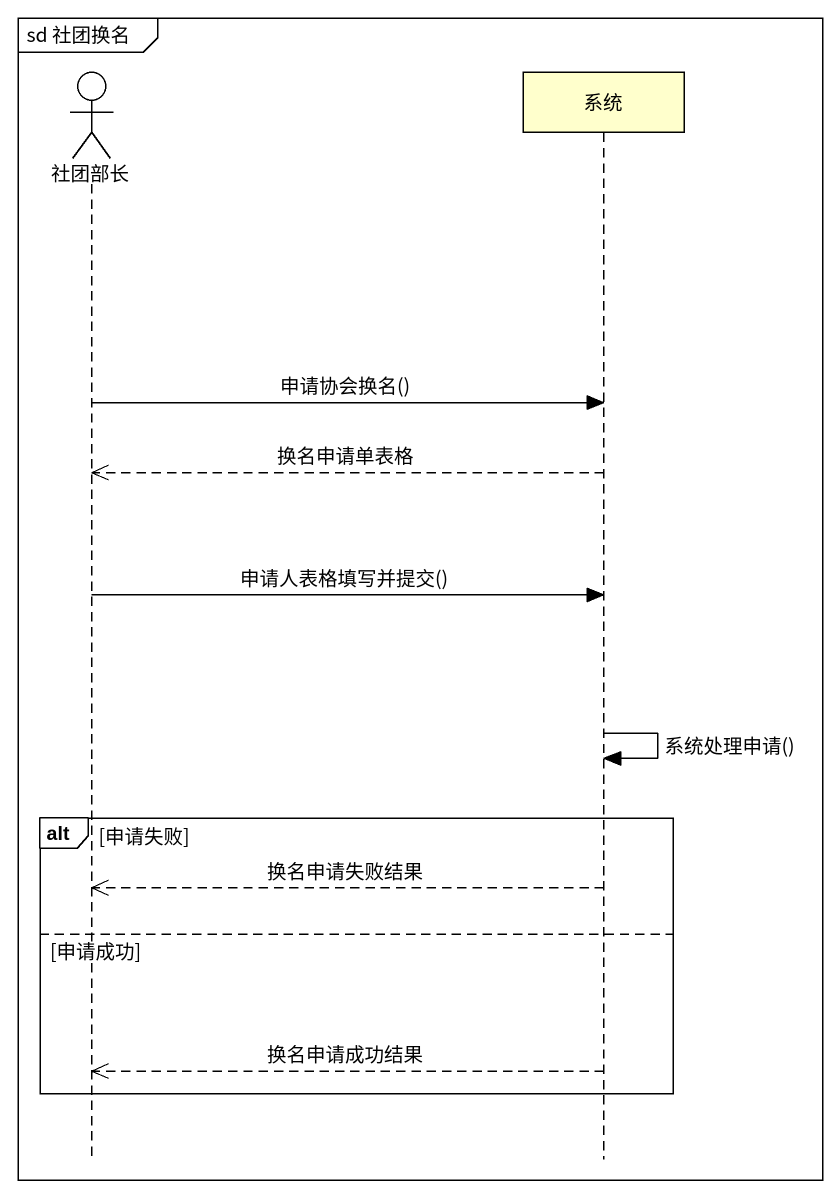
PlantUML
@startuml
mainframe sd 社团换名
hide footbox
actor 社团部长
participant 系统

社团部长 -> 系统 : 申请协会换名()
系统 -->> 社团部长 : 换名申请单表格
社团部长 -> 系统 : 申请人表格填写并提交()
系统 -> 系统 : 系统处理申请()
alt 申请失败
  系统 -->> 社团部长 : 换名申请失败结果
else 申请成功
  系统 -->> 社团部长 : 换名申请成功结果
end
@enduml
